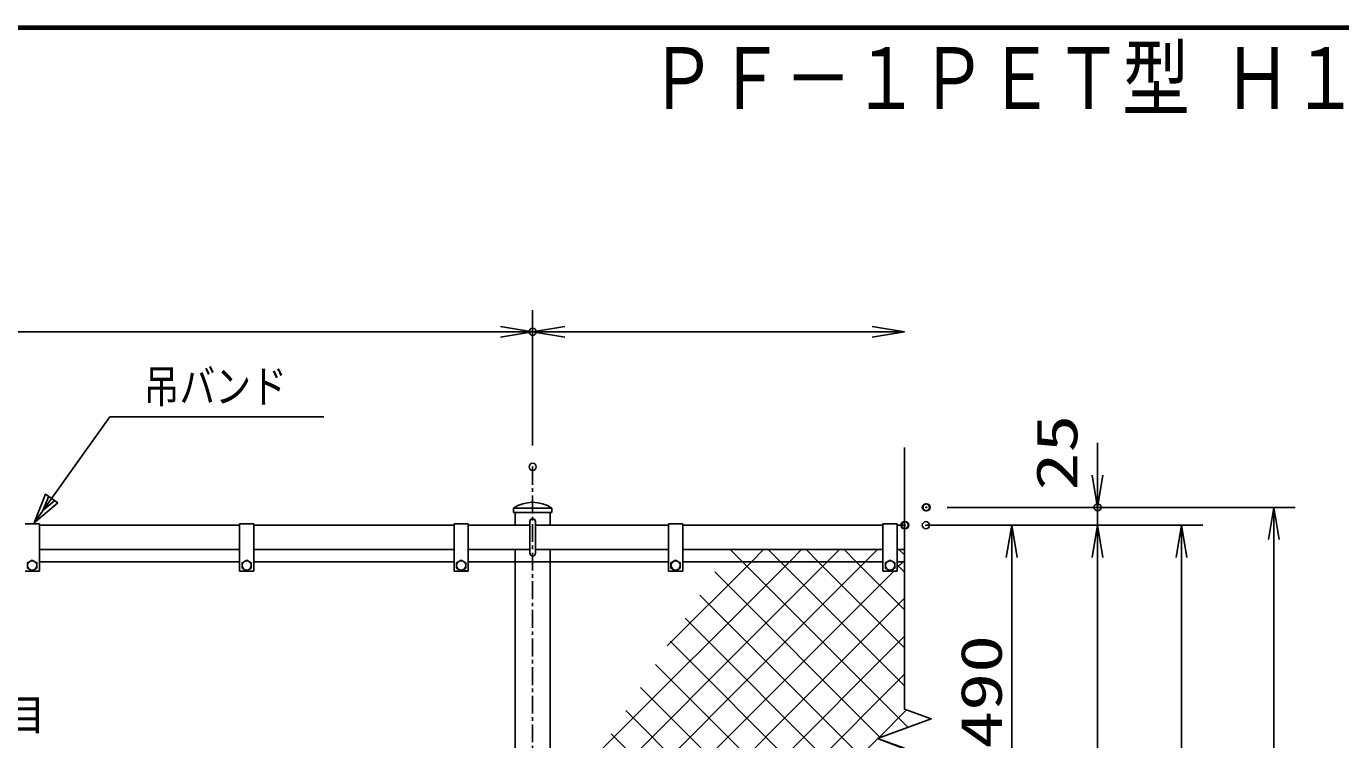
# Model space of a CAD drawing. Units: millimetres, scale not verified. Extents: x -4425 to 4425, y -3150 to 3150.
# Drawn here: x -1352 to 486, y 1928 to 2925 of the extents above; entities that cross this region are included whole.
import ezdxf
from ezdxf.enums import TextEntityAlignment as Align

# ---------------------------------------------------------------- set-up
doc = ezdxf.new("R2010")
doc.units = ezdxf.units.MM
doc.header["$LTSCALE"] = 20
doc.header["$PDMODE"] = 32
doc.header["$PDSIZE"] = 10
doc.linetypes.add('USER1', pattern=[2, 1.25, -0.25, 0.25, -0.25])
for name, color, linetype, lineweight in [('0-0_1', 7, 'Continuous', 25), ('0-1_EXTCNT-L', 1, 'Continuous', 25), ('0-2_0', 7, 'Continuous', 25), ('0-4_Hatch', 8, 'Continuous', 25), ('0-5_WAKU', 7, 'Continuous', 25), ('0-6_D-TTL-TXT', 7, 'Continuous', 25)]:
    doc.layers.add(name, color=color, linetype=linetype, lineweight=lineweight)
doc.layers.add('0-3_DEFPOINTS', color=7, linetype='Continuous')
doc.styles.add('ＭＳ ゴシック', font='')
doc.styles.get('ＭＳ ゴシック').set_extended_font_data('MS Gothic')

# ---------------------------------------------------------------- blocks, each defined once
blk = doc.blocks.new('DARROWS')
at = {"layer": '0-2_0', "color": 2}
blk.add_line((0, 0), (-19.982, 0), dxfattribs=at)
blk.add_lwpolyline([(-20, -3.333), (0, 0), (-20, 3.333)], dxfattribs=at)

msp = doc.modelspace()

# ---------------------------------------------------------------- linework, layer by layer
at = {"layer": '0-0_1', "color": 4}
for p, q in [((-123.99, 2336.04), (-123.99, 1970.29)), ((26.01, 1737.43), (26.01, 2227.43)), ((-131.87, 2193.43), (-123.99, 2186.21)), ((-161.57, 1929.25), (-123.99, 1915.57))]:
    msp.add_line(p, q, dxfattribs=at)
at = {"layer": '0-0_1', "color": 4, "linetype": 'USER1'}
msp.add_line((-643.99, 2309.05), (-643.99, 416.03), dxfattribs=at)
at = {"layer": '0-0_1'}
for p, q in [((-616.99, 2251.43), (-670.99, 2251.43)), ((-670.99, 2251.43), (-670.99, 2245.43)), ((-616.99, 2245.43), (-670.99, 2245.43)), ((-668.29, 2245.43), (-668.29, 2227.43)), ((-619.69, 2245.43), (-619.69, 2227.43)), ((-616.99, 2251.43), (-616.99, 2245.43)), ((-1333.99, 2229.43), (-1353.99, 2229.43)), ((-1333.99, 2229.43), (-1333.99, 2163.43)), ((-1053.99, 2227.43), (-1333.99, 2227.43)), ((-1053.99, 2229.43), (-1053.99, 2163.43)), ((-1033.99, 2229.43), (-1053.99, 2229.43)), ((-1033.99, 2229.43), (-1033.99, 2163.43)), ((-753.99, 2227.43), (-1033.99, 2227.43)), ((-753.99, 2229.43), (-753.99, 2163.43)), ((-733.99, 2229.43), (-753.99, 2229.43)), ((-733.99, 2229.43), (-733.99, 2163.43)), ((-647.99, 2227.43), (-733.99, 2227.43)), ((-647.99, 2232.43), (-647.99, 2188.43)), ((-639.99, 2232.43), (-639.99, 2188.43)), ((-453.99, 2227.43), (-639.99, 2227.43)), ((-453.99, 2229.43), (-453.99, 2163.43)), ((-433.99, 2229.43), (-453.99, 2229.43)), ((-433.99, 2229.43), (-433.99, 2163.43)), ((-153.99, 2227.43), (-433.99, 2227.43)), ((-153.99, 2229.43), (-153.99, 2163.43)), ((-133.99, 2229.43), (-153.99, 2229.43)), ((-133.99, 2229.43), (-133.99, 2163.43)), ((-123.99, 2227.43), (-133.99, 2227.43)), ((-1053.99, 2193.43), (-1333.99, 2193.43)), ((-753.99, 2193.43), (-1033.99, 2193.43)), ((-647.99, 2193.43), (-733.99, 2193.43)), ((-668.29, 2193.43), (-668.29, 791.43)), ((-453.99, 2193.43), (-639.99, 2193.43)), ((-619.69, 2193.43), (-619.69, 791.43)), ((-153.99, 2193.43), (-433.99, 2193.43)), ((-123.99, 2193.43), (-133.99, 2193.43)), ((-1053.99, 2176.43), (-1333.99, 2176.43)), ((-1053.99, 2176.43), (-1333.99, 2176.43)), ((-753.99, 2176.43), (-1033.99, 2176.43)), ((-753.99, 2176.43), (-1033.99, 2176.43)), ((-453.99, 2176.43), (-733.99, 2176.43)), ((-453.99, 2176.43), (-733.99, 2176.43)), ((-153.99, 2176.43), (-433.99, 2176.43)), ((-153.99, 2176.43), (-433.99, 2176.43)), ((-123.99, 2176.43), (-133.99, 2176.43)), ((-123.99, 2176.43), (-133.99, 2176.43)), ((-1333.99, 2163.43), (-1353.99, 2163.43)), ((-1333.99, 2163.43), (-1353.99, 2163.43)), ((-1033.99, 2163.43), (-1053.99, 2163.43)), ((-1033.99, 2163.43), (-1053.99, 2163.43)), ((-733.99, 2163.93), (-753.99, 2163.43)), ((-733.99, 2163.43), (-753.99, 2163.43)), ((-433.99, 2163.43), (-453.99, 2163.43)), ((-433.99, 2163.43), (-453.99, 2163.43)), ((-133.99, 2163.43), (-153.99, 2163.43)), ((-133.99, 2163.43), (-153.99, 2163.43))]:
    msp.add_line(p, q, dxfattribs=at)
at = {"layer": '0-0_1', "color": 4}
for points in [[(-1341.07, 2230.79), (-1235.38, 2378.79), (-936.13, 2378.79)], [(-1312.39, 2261.92), (-1328.87, 2247.88), (-1320.93, 2268.02)], [(-161.57, 1929.25), (-86.4, 1956.61), (-123.99, 1970.29)]]:
    msp.add_lwpolyline(points, dxfattribs=at)
msp.add_lwpolyline([(-1308.12, 2258.87), (-1341.07, 2230.79), (-1325.21, 2271.07)], close=True, dxfattribs=at)
at = {"layer": '0-0_1'}
for points in [[(-1343.99, 2178.71), (-1350.49, 2174.96), (-1350.49, 2167.45), (-1343.99, 2163.7), (-1337.49, 2167.45), (-1337.49, 2174.96)], [(-1043.99, 2178.71), (-1050.49, 2174.96), (-1050.49, 2167.45), (-1043.99, 2163.7), (-1037.49, 2167.45), (-1037.49, 2174.96)], [(-743.99, 2178.71), (-750.49, 2174.96), (-750.49, 2167.45), (-743.99, 2163.7), (-737.49, 2167.45), (-737.49, 2174.96)], [(-443.99, 2178.71), (-450.49, 2174.96), (-450.49, 2167.45), (-443.99, 2163.7), (-437.49, 2167.45), (-437.49, 2174.96)], [(-143.99, 2178.71), (-150.49, 2174.96), (-150.49, 2167.45), (-143.99, 2163.7), (-137.49, 2167.45), (-137.49, 2174.96)]]:
    msp.add_lwpolyline(points, close=True, dxfattribs=at)
for centre in [(-1343.99, 2171.21), (-1043.99, 2171.21), (-743.99, 2171.21), (-443.99, 2171.21), (-143.99, 2171.21)]:
    msp.add_circle(centre, 6.5, dxfattribs=at)
for centre, radius, start, end in [((-643.99, 2209.87), 49.57, 56.99399, 123.0064), ((-643.99, 2232.43), 4, 0, 180), ((-643.99, 2188.43), 4, 180, 0)]:
    msp.add_arc(centre, radius, start, end, dxfattribs=at)
at = {"layer": '0-1_EXTCNT-L'}
for p, q in [((-643.99, 2339.05), (-643.99, 2527.91)), ((-63.99, 2252.43), (422.6, 2252.43)), ((-62.99, 2252.43), (176.13, 2252.43)), ((-93.99, 2227.43), (293.6, 2227.43)), ((-93.99, 2227.43), (176.01, 2227.43)), ((-92.99, 2227.43), (176.13, 2227.43)), ((-63.99, 2227.43), (56.01, 2227.43))]:
    msp.add_line(p, q, dxfattribs=at)
at = {"layer": '0-1_EXTCNT-L', "color": 2}
for p, q in [((-2598.99, 2497.91), (-688.99, 2497.91)), ((146.13, 2297.43), (146.13, 2342.43)), ((146.13, 2227.43), (146.13, 2252.43)), ((392.6, 2207.43), (392.6, 517.43)), ((26.01, 2182.43), (26.01, 1782.43)), ((146.01, 2182.43), (146.01, 802.43)), ((146.13, 2182.43), (146.13, 2137.43)), ((263.6, 2182.43), (263.6, 772.43))]:
    msp.add_line(p, q, dxfattribs=at)
at = {"layer": '0-2_0'}
for p, q in [((-643.99, 2497.91), (-599.03, 2497.91)), ((-123.99, 2497.91), (-168.95, 2497.91))]:
    msp.add_line(p, q, dxfattribs=at)
for points in [[(-598.99, 2505.41), (-643.99, 2497.91), (-598.99, 2490.41)], [(-168.99, 2490.41), (-123.99, 2497.91), (-168.99, 2505.41)]]:
    msp.add_lwpolyline(points, dxfattribs=at)
at = {"layer": '0-3_DEFPOINTS'}
for p in [(-643.99, 2497.91), (-643.99, 2309.05), (-93.99, 2252.43), (-92.99, 2252.43), (146.13, 2252.43), (-123.99, 2227.43), (-122.99, 2227.43), (-93.99, 2227.43)]:
    msp.add_point(p, dxfattribs=at)
at = {"layer": '0-4_Hatch', "color": 1}
msp.add_line((-643.99, 2339.05), (-643.99, 2527.91), dxfattribs=at)
at = {"layer": '0-4_Hatch', "color": 2}
msp.add_line((-598.99, 2497.91), (-168.99, 2497.91), dxfattribs=at)
at = {"layer": '0-4_Hatch'}
for p, q in [((-337.96, 2176.43), (-320.96, 2193.43)), ((-297.53, 2176.43), (-314.53, 2193.43)), ((-284.93, 2176.43), (-267.93, 2193.43)), ((-244.49, 2176.43), (-261.49, 2193.43)), ((-191.46, 2176.43), (-208.46, 2193.43)), ((-153.99, 2191.99), (-155.43, 2193.43)), ((-1333.99, 2176.43), (-1333.99, 2163.43)), ((-1053.99, 2163.43), (-1053.99, 2176.43)), ((-1033.99, 2176.43), (-1033.99, 2163.43)), ((-753.99, 2163.43), (-753.99, 2176.43)), ((-733.99, 2176.43), (-733.99, 2163.93)), ((-550.27, 1911.09), (-284.93, 2176.43)), ((-455.68, 2058.72), (-337.96, 2176.43)), ((-453.99, 2163.43), (-453.99, 2176.43)), ((-433.99, 2176.43), (-433.99, 2163.43)), ((-123.99, 2002.89), (-297.53, 2176.43)), ((-123.99, 2055.93), (-244.49, 2176.43)), ((-123.99, 2108.96), (-191.46, 2176.43)), ((-153.99, 2163.43), (-153.99, 2176.43)), ((-133.99, 2176.43), (-133.99, 2163.43)), ((-123.99, 2161.99), (-133.99, 2171.99)), ((-157.79, 1930.63), (-389.37, 2162.21)), ((-123.99, 1843.79), (-410.08, 2129.88)), ((-123.99, 1790.76), (-430.79, 2097.56)), ((-458.77, 1737.43), (-123.99, 2072.21)), ((-123.99, 1737.73), (-451.5, 2065.24)), ((-176.73, 1737.43), (-472.21, 2032.92)), ((-405.73, 1737.43), (-123.99, 2019.18)), ((-229.76, 1737.43), (-492.92, 2000.6)), ((-282.79, 1737.43), (-513.63, 1968.27)), ((-160.48, 1929.65), (-120.95, 1969.19)), ((-335.82, 1737.43), (-534.34, 1935.95))]:
    msp.add_line(p, q, dxfattribs=at)
for points in [[(-739.47, 1615.83), (-668.29, 1687.01), (-643.99, 1711.31), (-619.69, 1735.61), (-617.86, 1737.43), (-178.86, 2176.43), (-161.86, 2193.43)], [(-644.87, 1763.46), (-643.99, 1764.34), (-619.69, 1788.64), (-231.9, 2176.43), (-214.9, 2193.43)], [(-118.91, 1944.78), (-350.56, 2176.43), (-367.56, 2193.43)], [(-123.99, 808.43), (-123.99, 989.57), (-161.57, 1003.25), (-86.4, 1030.61), (-123.99, 1044.29), (-123.99, 1914.94), (-161.57, 1929.25), (-86.4, 1956.61), (-123.99, 1970.29), (-123.99, 2176.43)], [(-133.99, 2168.28), (-125.83, 2176.43), (-123.99, 2178.28)], [(-834.07, 1468.2), (-668.29, 1633.98), (-643.99, 1658.28), (-619.69, 1682.58), (-564.83, 1737.43), (-138.83, 2163.43)], [(-928.66, 1320.57), (-668.29, 1580.95), (-643.99, 1605.24), (-619.69, 1629.54), (-511.8, 1737.43), (-123.99, 2125.25)], [(-842.7, 1247.43), (-668.29, 1421.85), (-643.99, 1446.15), (-619.69, 1470.45), (-352.7, 1737.43), (-161.07, 1929.07)]]:
    msp.add_lwpolyline(points, dxfattribs=at)
at = {"layer": '0-5_WAKU'}
msp.add_line((-4047.89, 2922.86), (4198.11, 2922.86), dxfattribs=at)
msp.add_lwpolyline([(-4049.89, 2924.86), (4200.11, 2924.86), (4200.11, -2925.14), (-4049.89, -2925.14)], close=True, dxfattribs=at)
msp.add_lwpolyline([(-4045.89, -2921.14), (-4045.89, 2920.86), (4196.11, 2920.86)], dxfattribs=at)

# ---------------------------------------------------------------- block references
at = {"layer": '0-1_EXTCNT-L', "xscale": 2.25, "yscale": 2.25}
msp.add_blockref('DARROWS', (-643.99, 2497.91), dxfattribs=at)
for p, rotation in [((146.13, 2252.43), 270), ((392.6, 2252.43), 90), ((26.01, 2227.43), 90), ((146.01, 2227.43), 90), ((146.13, 2227.43), 90), ((263.6, 2227.43), 90)]:
    msp.add_blockref('DARROWS', p, dxfattribs=dict(at, rotation=rotation))

# ---------------------------------------------------------------- texts
at = {"layer": '0-0_1', "color": 4, "style": 'ＭＳ ゴシック', "width": 0.8}
msp.add_text('吊バンド', height=45.92, dxfattribs=at).set_placement((-1188.13, 2384.96), align=Align.BOTTOM_LEFT)
at = {"layer": '0-1_EXTCNT-L', "color": 3, "style": 'ＭＳ ゴシック', "width": 1.35}
for s, p in [('25', (135.19, 2275.94)), ('490', (29.62, 1914.93))]:
    msp.add_text(s, height=57.77, rotation=90, dxfattribs=at).set_placement(p, align=Align.BOTTOM_LEFT)
at = {"layer": '0-1_EXTCNT-L', "color": 4, "style": 'ＭＳ ゴシック', "width": 1.05}
msp.add_text('φ3.2x50mm目', height=43.3, dxfattribs=at).set_placement((-1680.73, 1927.74), align=Align.BOTTOM_LEFT)
at = {"layer": '0-6_D-TTL-TXT', "style": 'ＭＳ ゴシック', "width": 0.8}
msp.add_text('ＰＦ－１ＰＥＴ型 Ｈ１５００', height=86.65, dxfattribs=at).set_placement((-481.17, 2783.08), align=Align.BOTTOM_LEFT)

doc.saveas('drawing.dxf')
